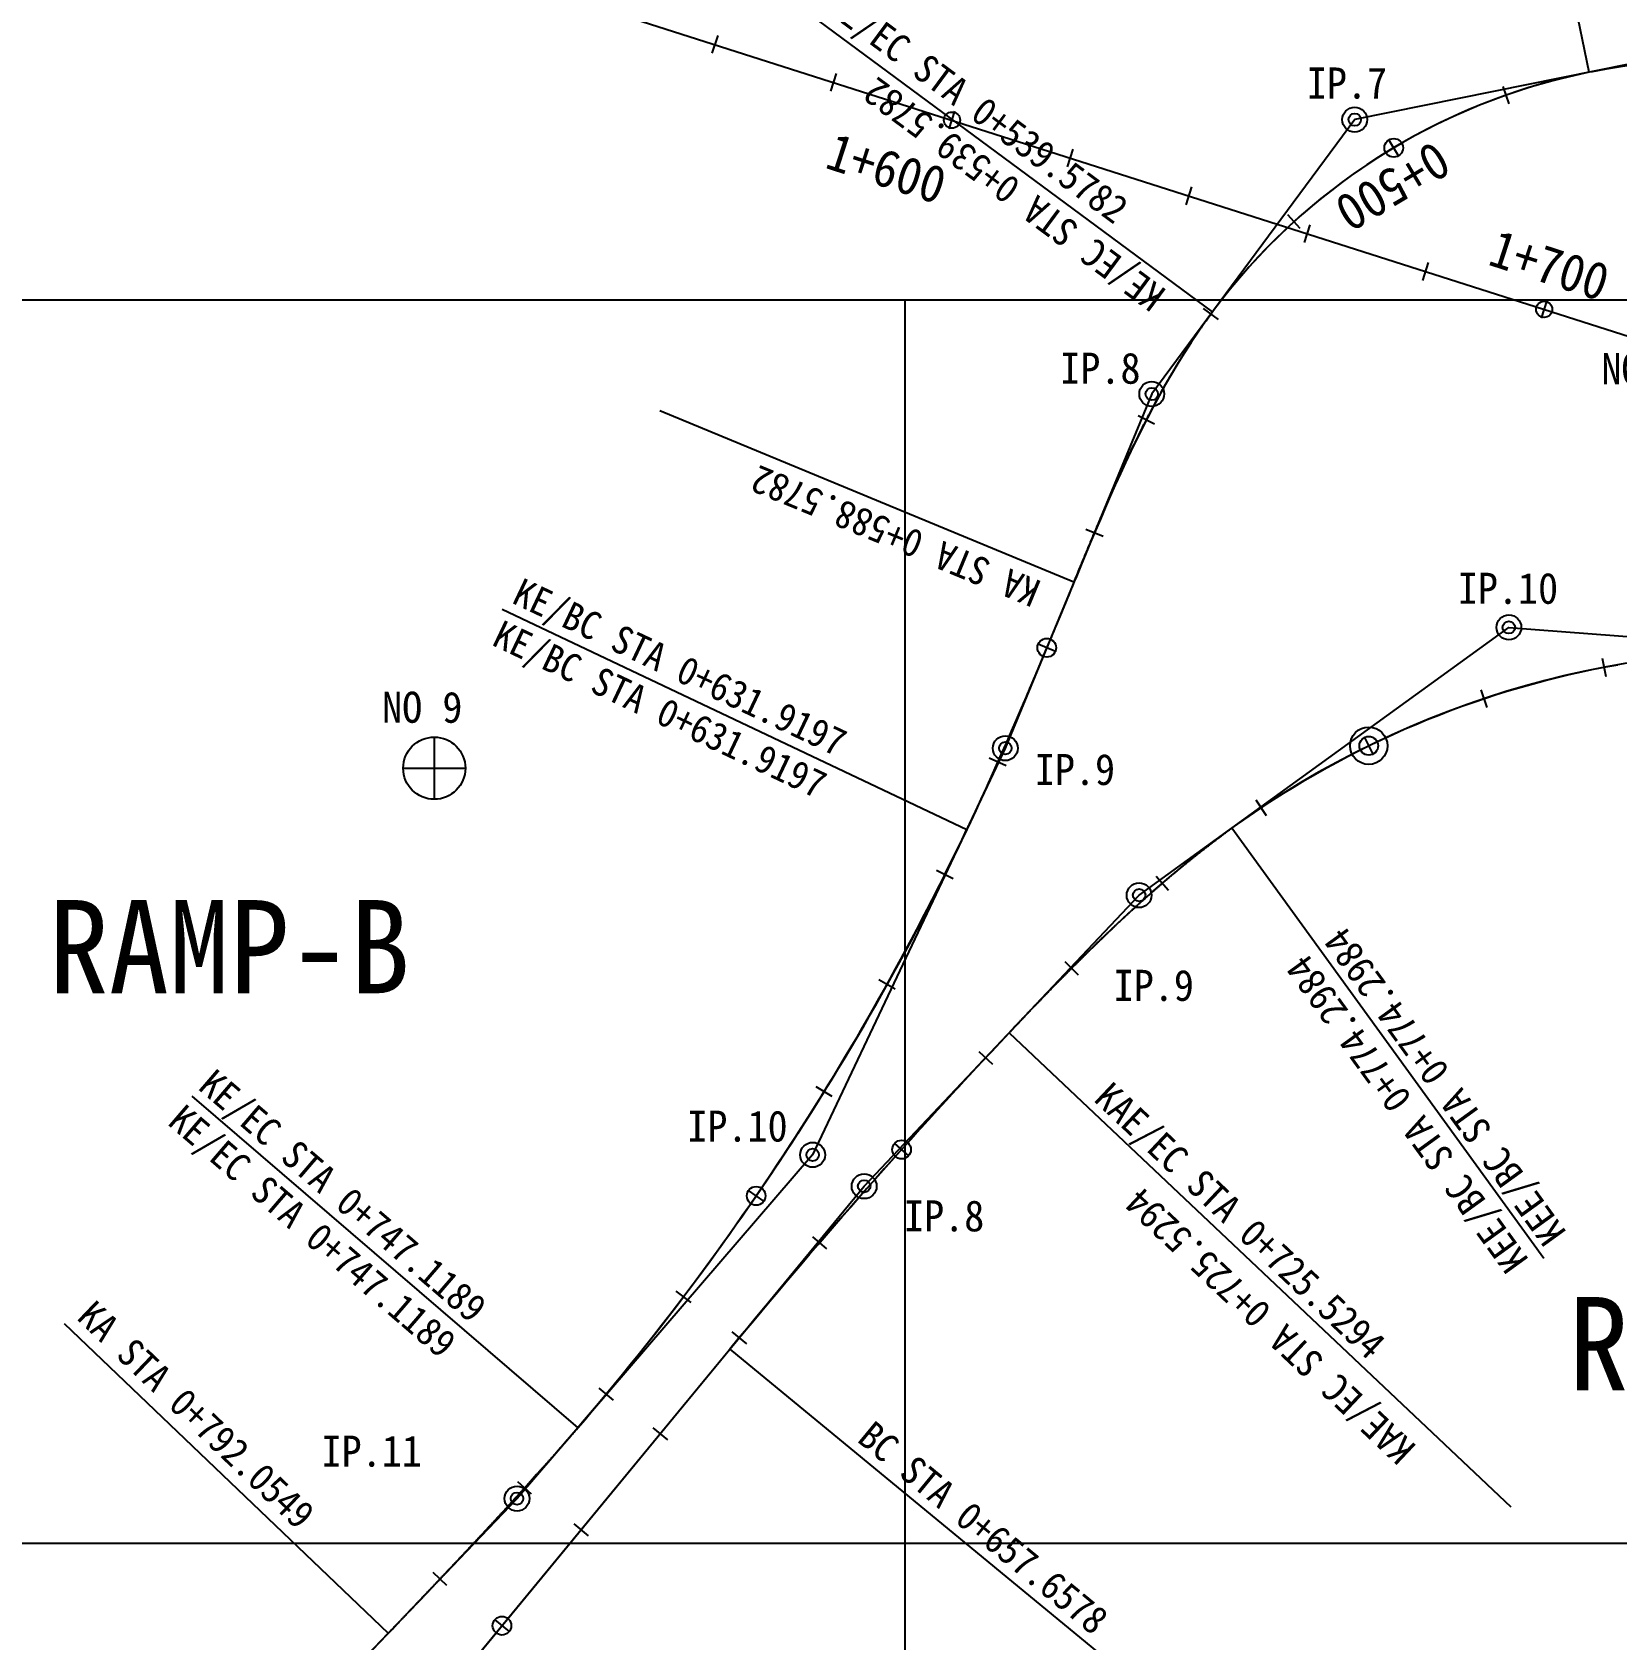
# Model space of a CAD drawing. Header units: millimetres. Extents: x 6226 to 8245, y 797 to 2223.
# Drawn here: x 7154.5 to 7409.4, y 1788.2 to 2046.8 of the extents above; entities that cross this region are included whole.
import ezdxf

# ---------------------------------------------------------------- set-up
doc = ezdxf.new("R2010")
doc.units = ezdxf.units.MM
for name, color, linetype in [('CA-ALGN-CNTL', 2, 'Continuous'), ('CA-ALGN-IPLN', 1, 'Continuous'), ('CA-ALGN-IPSM', 2, 'Continuous'), ('CA-ALGN-STSM', 2, 'Continuous'), ('CA-ALGN-TEXT', 3, 'Continuous'), ('CA-LEAL', 1, 'Continuous'), ('CA-LEAT', 3, 'Continuous'), ('CA-TEXT', 3, 'Continuous'), ('CV-GRID-LINE', 1, 'Continuous'), ('CV-SURV-SYMB', 3, 'Continuous'), ('CV-SURV-TEXT', 3, 'Continuous')]:
    doc.layers.add(name, color=color, linetype=linetype)
doc.styles.add('TAEGP', font='DotumChe.ttf')
doc.styles.add('TAEGULIM', font='DotumChe.ttf')

msp = doc.modelspace()

# ---------------------------------------------------------------- linework, layer by layer
at = {"layer": 'CA-ALGN-CNTL'}
for p, q in [((7016.68, 2123.99), (7898.33, 1842.17)), ((7016.68, 2123.99), (7898.33, 1842.17)), ((7016.68, 2123.99), (7898.33, 1842.17)), ((7016.68, 2123.99), (7898.33, 1842.17)), ((7016.68, 2123.99), (7898.33, 1842.17)), ((7104.79, 1638.41), (7266.71, 1834.93)), ((7211.76, 1789.22), (7162.41, 1737.56))]:
    msp.add_line(p, q, dxfattribs=at)
for points in [[(7411.31, 2041.42), (7409.33, 2041.13), (7407.36, 2040.8), (7405.39, 2040.44), (7404.9, 2040.34), (7402.95, 2039.92), (7401, 2039.47), (7399.06, 2038.97), (7397.13, 2038.44), (7395.22, 2037.87), (7393.31, 2037.26), (7391.42, 2036.61), (7389.54, 2035.93), (7387.68, 2035.21), (7385.83, 2034.45), (7383.99, 2033.65), (7382.17, 2032.82), (7380.37, 2031.95), (7378.59, 2031.04), (7376.82, 2030.1), (7375.08, 2029.13), (7373.35, 2028.12), (7371.64, 2027.07), (7369.96, 2026), (7368.3, 2024.88), (7366.66, 2023.74), (7365.04, 2022.56), (7363.45, 2021.35), (7361.88, 2020.11), (7360.34, 2018.84), (7358.82, 2017.54), (7357.33, 2016.2), (7355.87, 2014.84), (7354.43, 2013.45), (7353.02, 2012.03), (7351.64, 2010.58), (7350.29, 2009.11), (7348.97, 2007.6), (7347.68, 2006.08), (7346.42, 2004.52), (7345.19, 2002.94), (7344.33, 2001.8), (7343.16, 2000.18), (7342.02, 1998.54), (7340.9, 1996.88), (7339.82, 1995.2), (7338.77, 1993.5), (7337.74, 1991.78), (7336.74, 1990.05), (7335.76, 1988.3), (7334.81, 1986.54), (7333.88, 1984.77), (7332.97, 1982.99), (7332.08, 1981.2), (7331.21, 1979.4), (7330.36, 1977.59), (7329.52, 1975.78), (7328.69, 1973.96), (7327.88, 1972.13), (7327.08, 1970.29), (7326.29, 1968.46), (7325.5, 1966.62), (7324.73, 1964.77), (7323.96, 1962.93), (7323.19, 1961.08), (7322.43, 1959.23), (7322.04, 1958.31), (7321.28, 1956.46), (7320.51, 1954.61), (7319.75, 1952.77), (7318.98, 1950.92), (7318.21, 1949.07), (7317.44, 1947.23), (7316.67, 1945.38), (7315.9, 1943.54), (7315.12, 1941.7), (7314.34, 1939.85), (7313.55, 1938.02), (7312.76, 1936.18), (7311.97, 1934.34), (7311.17, 1932.51), (7310.36, 1930.68), (7309.55, 1928.85), (7308.73, 1927.03), (7307.91, 1925.2), (7307.07, 1923.38), (7306.24, 1921.57), (7305.39, 1919.76), (7304.82, 1918.54), (7303.96, 1916.74), (7303.09, 1914.94), (7302.21, 1913.14), (7301.33, 1911.35), (7300.43, 1909.56), (7299.53, 1907.77), (7298.62, 1905.99), (7297.7, 1904.22), (7296.77, 1902.44), (7295.84, 1900.67), (7294.89, 1898.91), (7293.94, 1897.15), (7292.98, 1895.4), (7292.02, 1893.65), (7291.04, 1891.9), (7290.05, 1890.16), (7289.06, 1888.42), (7288.06, 1886.69), (7287.05, 1884.97), (7286.04, 1883.24), (7285.01, 1881.52), (7283.98, 1879.81), (7282.94, 1878.1), (7281.89, 1876.4), (7280.84, 1874.7), (7279.77, 1873.01), (7278.7, 1871.32), (7277.62, 1869.64), (7276.53, 1867.96), (7275.44, 1866.28), (7274.33, 1864.62), (7273.22, 1862.95), (7272.1, 1861.3), (7270.98, 1859.64), (7269.84, 1858), (7268.7, 1856.35), (7267.55, 1854.72), (7266.4, 1853.09), (7265.23, 1851.46), (7264.06, 1849.84), (7262.88, 1848.22), (7261.69, 1846.61), (7260.5, 1845.01), (7259.3, 1843.41), (7258.09, 1841.82), (7256.87, 1840.23), (7255.65, 1838.65), (7254.42, 1837.07), (7253.18, 1835.5), (7251.93, 1833.94), (7250.68, 1832.38), (7249.42, 1830.83), (7248.15, 1829.28), (7246.87, 1827.74), (7245.59, 1826.2), (7244.3, 1824.68), (7243.01, 1823.15), (7242.23, 1822.24), (7240.92, 1820.73), (7239.6, 1819.22), (7238.28, 1817.72), (7236.96, 1816.22), (7235.62, 1814.73), (7234.29, 1813.24), (7232.94, 1811.76), (7231.6, 1810.28), (7230.24, 1808.81), (7228.89, 1807.34), (7227.53, 1805.87), (7226.16, 1804.41), (7224.8, 1802.95), (7223.43, 1801.49), (7222.06, 1800.04), (7220.68, 1798.58), (7219.31, 1797.13), (7217.93, 1795.68), (7216.55, 1794.24), (7215.17, 1792.79), (7213.79, 1791.34), (7212.41, 1789.89), (7211.76, 1789.22), (7162.41, 1737.56)], [(7322.04, 1958.31), (7322.18, 1958.64), (7322.3, 1958.92), (7322.4, 1959.17), (7322.49, 1959.4), (7322.57, 1959.6), (7322.65, 1959.77), (7322.71, 1959.93), (7322.78, 1960.08), (7322.83, 1960.22), (7322.89, 1960.36), (7322.94, 1960.49), (7322.99, 1960.61), (7323.04, 1960.73), (7323.09, 1960.85), (7323.14, 1960.97), (7323.19, 1961.08), (7323.24, 1961.2), (7323.29, 1961.31), (7323.33, 1961.43), (7323.38, 1961.54), (7323.43, 1961.66), (7323.48, 1961.77), (7323.53, 1961.89), (7323.57, 1962.01), (7323.62, 1962.12), (7323.67, 1962.24), (7323.72, 1962.35), (7323.77, 1962.47), (7323.81, 1962.58), (7323.86, 1962.7), (7323.91, 1962.81), (7323.96, 1962.93), (7324.01, 1963.04), (7324.05, 1963.16), (7324.1, 1963.28), (7324.15, 1963.39), (7324.2, 1963.51), (7324.25, 1963.62), (7324.29, 1963.74), (7324.34, 1963.85), (7324.39, 1963.97), (7324.44, 1964.08), (7324.49, 1964.2), (7324.54, 1964.31), (7324.58, 1964.43), (7324.63, 1964.54), (7324.68, 1964.66), (7324.73, 1964.77), (7324.78, 1964.89), (7324.83, 1965), (7324.87, 1965.12), (7324.92, 1965.24), (7324.97, 1965.35), (7325.02, 1965.47), (7325.07, 1965.58), (7325.12, 1965.7), (7325.16, 1965.81), (7325.21, 1965.93), (7325.26, 1966.04), (7325.31, 1966.16), (7325.36, 1966.27), (7325.41, 1966.39), (7325.46, 1966.5), (7325.5, 1966.62), (7325.55, 1966.73), (7325.6, 1966.85), (7325.65, 1966.96), (7325.7, 1967.08), (7325.75, 1967.19), (7325.8, 1967.31), (7325.85, 1967.42), (7325.9, 1967.54), (7325.94, 1967.65), (7325.99, 1967.77), (7326.04, 1967.88), (7326.09, 1968), (7326.14, 1968.11), (7326.19, 1968.23), (7326.24, 1968.34), (7326.29, 1968.46), (7326.34, 1968.57), (7326.39, 1968.69), (7326.44, 1968.8), (7326.48, 1968.92), (7326.53, 1969.03), (7326.58, 1969.15), (7326.63, 1969.26), (7326.68, 1969.38), (7326.73, 1969.49), (7326.78, 1969.61), (7326.83, 1969.72), (7326.88, 1969.84), (7326.93, 1969.95), (7326.98, 1970.07), (7327.03, 1970.18), (7327.08, 1970.29), (7327.13, 1970.41), (7327.18, 1970.52), (7327.23, 1970.64), (7327.28, 1970.75), (7327.33, 1970.87), (7327.38, 1970.98), (7327.43, 1971.1), (7327.48, 1971.21), (7327.53, 1971.33), (7327.58, 1971.44), (7327.63, 1971.56), (7327.68, 1971.67), (7327.73, 1971.78), (7327.78, 1971.9), (7327.83, 1972.01), (7327.88, 1972.13), (7327.93, 1972.24), (7327.98, 1972.36), (7328.03, 1972.47), (7328.08, 1972.58), (7328.13, 1972.7), (7328.18, 1972.81), (7328.23, 1972.93), (7328.28, 1973.04), (7328.34, 1973.16), (7328.39, 1973.27), (7328.44, 1973.38), (7328.49, 1973.5), (7328.54, 1973.61), (7328.59, 1973.73), (7328.64, 1973.84), (7328.69, 1973.96), (7328.74, 1974.07), (7328.79, 1974.18), (7328.85, 1974.3), (7328.9, 1974.41), (7328.95, 1974.53), (7329, 1974.64), (7329.05, 1974.75), (7329.1, 1974.87), (7329.15, 1974.98), (7329.21, 1975.09), (7329.26, 1975.21), (7329.31, 1975.32), (7329.36, 1975.44), (7329.41, 1975.55), (7329.46, 1975.66), (7329.52, 1975.78), (7329.57, 1975.89), (7329.62, 1976), (7329.67, 1976.12), (7329.73, 1976.23), (7329.78, 1976.35), (7329.83, 1976.46), (7329.88, 1976.57), (7329.93, 1976.69), (7329.99, 1976.8), (7330.04, 1976.91), (7330.09, 1977.03), (7330.14, 1977.14), (7330.2, 1977.25), (7330.25, 1977.37), (7330.3, 1977.48), (7330.36, 1977.59), (7330.41, 1977.71), (7330.46, 1977.82), (7330.51, 1977.93), (7330.57, 1978.05), (7330.62, 1978.16), (7330.67, 1978.27), (7330.73, 1978.38), (7330.78, 1978.5), (7330.83, 1978.61), (7330.89, 1978.72), (7330.94, 1978.84), (7331, 1978.95), (7331.05, 1979.06), (7331.1, 1979.18), (7331.16, 1979.29), (7331.21, 1979.4), (7331.26, 1979.51), (7331.32, 1979.63), (7331.37, 1979.74), (7331.43, 1979.85), (7331.48, 1979.96), (7331.53, 1980.08), (7331.59, 1980.19), (7331.64, 1980.3), (7331.7, 1980.41), (7331.75, 1980.53), (7331.81, 1980.64), (7331.86, 1980.75), (7331.92, 1980.86), (7331.97, 1980.98), (7332.03, 1981.09), (7332.08, 1981.2), (7332.14, 1981.31), (7332.19, 1981.43), (7332.25, 1981.54), (7332.3, 1981.65), (7332.36, 1981.76), (7332.41, 1981.87), (7332.47, 1981.99), (7332.52, 1982.1), (7332.58, 1982.21), (7332.64, 1982.32), (7332.69, 1982.43), (7332.75, 1982.55), (7332.8, 1982.66), (7332.86, 1982.77), (7332.92, 1982.88), (7332.97, 1982.99), (7333.03, 1983.1), (7333.08, 1983.22), (7333.14, 1983.33), (7333.2, 1983.44), (7333.25, 1983.55), (7333.31, 1983.66), (7333.37, 1983.77), (7333.42, 1983.88), (7333.48, 1984), (7333.54, 1984.11), (7333.59, 1984.22), (7333.65, 1984.33), (7333.71, 1984.44), (7333.77, 1984.55), (7333.82, 1984.66), (7333.88, 1984.77), (7333.94, 1984.88), (7334, 1985), (7334.05, 1985.11), (7334.11, 1985.22), (7334.17, 1985.33), (7334.23, 1985.44), (7334.29, 1985.55), (7334.34, 1985.66), (7334.4, 1985.77), (7334.46, 1985.88), (7334.52, 1985.99), (7334.58, 1986.1), (7334.64, 1986.21), (7334.69, 1986.32), (7334.75, 1986.43), (7334.81, 1986.54), (7334.87, 1986.65), (7334.93, 1986.76), (7334.99, 1986.87), (7335.05, 1986.98), (7335.11, 1987.09), (7335.17, 1987.2), (7335.23, 1987.31), (7335.28, 1987.42), (7335.34, 1987.53), (7335.4, 1987.64), (7335.46, 1987.75), (7335.52, 1987.86), (7335.58, 1987.97), (7335.64, 1988.08), (7335.7, 1988.19), (7335.76, 1988.3), (7335.82, 1988.41), (7335.88, 1988.52), (7335.95, 1988.63), (7336.01, 1988.74), (7336.07, 1988.85), (7336.13, 1988.96), (7336.19, 1989.07), (7336.25, 1989.18), (7336.31, 1989.29), (7336.37, 1989.39), (7336.43, 1989.5), (7336.49, 1989.61), (7336.56, 1989.72), (7336.62, 1989.83), (7336.68, 1989.94), (7336.74, 1990.05), (7336.8, 1990.16), (7336.86, 1990.26), (7336.93, 1990.37), (7336.99, 1990.48), (7337.05, 1990.59), (7337.11, 1990.7), (7337.18, 1990.81), (7337.24, 1990.92), (7337.3, 1991.02), (7337.36, 1991.13), (7337.43, 1991.24), (7337.49, 1991.35), (7337.55, 1991.46), (7337.62, 1991.56), (7337.68, 1991.67), (7337.74, 1991.78), (7337.81, 1991.89), (7337.87, 1991.99), (7337.93, 1992.1), (7338, 1992.21), (7338.06, 1992.32), (7338.12, 1992.42), (7338.19, 1992.53), (7338.25, 1992.64), (7338.32, 1992.75), (7338.38, 1992.85), (7338.44, 1992.96), (7338.51, 1993.07), (7338.57, 1993.17), (7338.64, 1993.28), (7338.7, 1993.39), (7338.77, 1993.49), (7338.83, 1993.6), (7338.9, 1993.71), (7338.96, 1993.81), (7339.03, 1993.92), (7339.1, 1994.03), (7339.16, 1994.13), (7339.23, 1994.24), (7339.29, 1994.35), (7339.36, 1994.45), (7339.42, 1994.56), (7339.49, 1994.67), (7339.56, 1994.77), (7339.62, 1994.88), (7339.69, 1994.98), (7339.76, 1995.09), (7339.82, 1995.19), (7339.89, 1995.3), (7339.96, 1995.41), (7340.02, 1995.51), (7340.09, 1995.62), (7340.16, 1995.72), (7340.23, 1995.83), (7340.29, 1995.93), (7340.36, 1996.04), (7340.43, 1996.14), (7340.5, 1996.25), (7340.56, 1996.35), (7340.63, 1996.46), (7340.7, 1996.56), (7340.77, 1996.67), (7340.84, 1996.77), (7340.91, 1996.88), (7340.97, 1996.98), (7341.04, 1997.08), (7341.11, 1997.19), (7341.18, 1997.29), (7341.25, 1997.4), (7341.32, 1997.5), (7341.39, 1997.61), (7341.46, 1997.71), (7341.53, 1997.81), (7341.6, 1997.92), (7341.67, 1998.02), (7341.74, 1998.12), (7341.81, 1998.23), (7341.88, 1998.33), (7341.95, 1998.43), (7342.02, 1998.54), (7342.09, 1998.64), (7342.16, 1998.74), (7342.23, 1998.85), (7342.3, 1998.95), (7342.37, 1999.05), (7342.44, 1999.16), (7342.51, 1999.26), (7342.59, 1999.36), (7342.66, 1999.46), (7342.73, 1999.57), (7342.8, 1999.67), (7342.88, 1999.78), (7342.96, 1999.89), (7343.04, 2000), (7343.12, 2000.12), (7343.21, 2000.25), (7343.3, 2000.38), (7343.4, 2000.52), (7343.51, 2000.68), (7343.64, 2000.85), (7343.78, 2001.04), (7343.94, 2001.26), (7344.12, 2001.52), (7344.33, 2001.8)], [(7322.04, 1958.31), (7321.91, 1957.98), (7321.79, 1957.7), (7321.69, 1957.44), (7321.59, 1957.22), (7321.51, 1957.02), (7321.44, 1956.85), (7321.37, 1956.69), (7321.31, 1956.54), (7321.25, 1956.4), (7321.2, 1956.26), (7321.14, 1956.13), (7321.09, 1956.01), (7321.04, 1955.89), (7320.99, 1955.77), (7320.94, 1955.65), (7320.9, 1955.54), (7320.85, 1955.42), (7320.8, 1955.31), (7320.75, 1955.19), (7320.71, 1955.08), (7320.66, 1954.96), (7320.61, 1954.84), (7320.56, 1954.73), (7320.51, 1954.61), (7320.47, 1954.5), (7320.42, 1954.38), (7320.37, 1954.27), (7320.32, 1954.15), (7320.28, 1954.04), (7320.23, 1953.92), (7320.18, 1953.81), (7320.13, 1953.69), (7320.08, 1953.57), (7320.04, 1953.46), (7319.99, 1953.34), (7319.94, 1953.23), (7319.89, 1953.11), (7319.84, 1953), (7319.8, 1952.88), (7319.75, 1952.77), (7319.7, 1952.65), (7319.65, 1952.53), (7319.61, 1952.42), (7319.56, 1952.3), (7319.51, 1952.19), (7319.46, 1952.07), (7319.41, 1951.96), (7319.37, 1951.84), (7319.32, 1951.73), (7319.27, 1951.61), (7319.22, 1951.5), (7319.17, 1951.38), (7319.13, 1951.26), (7319.08, 1951.15), (7319.03, 1951.03), (7318.98, 1950.92), (7318.93, 1950.8), (7318.89, 1950.69), (7318.84, 1950.57), (7318.79, 1950.46), (7318.74, 1950.34), (7318.69, 1950.23), (7318.65, 1950.11), (7318.6, 1950), (7318.55, 1949.88), (7318.5, 1949.76), (7318.45, 1949.65), (7318.41, 1949.53), (7318.36, 1949.42), (7318.31, 1949.3), (7318.26, 1949.19), (7318.21, 1949.07), (7318.17, 1948.96), (7318.12, 1948.84), (7318.07, 1948.73), (7318.02, 1948.61), (7317.97, 1948.49), (7317.93, 1948.38), (7317.88, 1948.26), (7317.83, 1948.15), (7317.78, 1948.03), (7317.73, 1947.92), (7317.69, 1947.8), (7317.64, 1947.69), (7317.59, 1947.57), (7317.54, 1947.46), (7317.49, 1947.34), (7317.44, 1947.23), (7317.4, 1947.11), (7317.35, 1947), (7317.3, 1946.88), (7317.25, 1946.76), (7317.2, 1946.65), (7317.16, 1946.53), (7317.11, 1946.42), (7317.06, 1946.3), (7317.01, 1946.19), (7316.96, 1946.07), (7316.91, 1945.96), (7316.87, 1945.84), (7316.82, 1945.73), (7316.77, 1945.61), (7316.72, 1945.5), (7316.67, 1945.38), (7316.62, 1945.27), (7316.58, 1945.15), (7316.53, 1945.04), (7316.48, 1944.92), (7316.43, 1944.8), (7316.38, 1944.69), (7316.33, 1944.57), (7316.28, 1944.46), (7316.24, 1944.34), (7316.19, 1944.23), (7316.14, 1944.11), (7316.09, 1944), (7316.04, 1943.88), (7315.99, 1943.77), (7315.95, 1943.65), (7315.9, 1943.54), (7315.85, 1943.42), (7315.8, 1943.31), (7315.75, 1943.19), (7315.7, 1943.08), (7315.65, 1942.96), (7315.61, 1942.85), (7315.56, 1942.73), (7315.51, 1942.62), (7315.46, 1942.5), (7315.41, 1942.39), (7315.36, 1942.27), (7315.31, 1942.16), (7315.26, 1942.04), (7315.22, 1941.93), (7315.17, 1941.81), (7315.12, 1941.7), (7315.07, 1941.58), (7315.02, 1941.47), (7314.97, 1941.35), (7314.92, 1941.23), (7314.87, 1941.12), (7314.83, 1941), (7314.78, 1940.89), (7314.73, 1940.77), (7314.68, 1940.66), (7314.63, 1940.54), (7314.58, 1940.43), (7314.53, 1940.31), (7314.48, 1940.2), (7314.43, 1940.08), (7314.39, 1939.97), (7314.34, 1939.85), (7314.29, 1939.74), (7314.24, 1939.62), (7314.19, 1939.51), (7314.14, 1939.39), (7314.09, 1939.28), (7314.04, 1939.16), (7313.99, 1939.05), (7313.94, 1938.93), (7313.89, 1938.82), (7313.85, 1938.7), (7313.8, 1938.59), (7313.75, 1938.47), (7313.7, 1938.36), (7313.65, 1938.25), (7313.6, 1938.13), (7313.55, 1938.02), (7313.5, 1937.9), (7313.45, 1937.79), (7313.4, 1937.67), (7313.35, 1937.56), (7313.3, 1937.44), (7313.25, 1937.33), (7313.21, 1937.21), (7313.16, 1937.1), (7313.11, 1936.98), (7313.06, 1936.87), (7313.01, 1936.75), (7312.96, 1936.64), (7312.91, 1936.52), (7312.86, 1936.41), (7312.81, 1936.29), (7312.76, 1936.18), (7312.71, 1936.06), (7312.66, 1935.95), (7312.61, 1935.83), (7312.56, 1935.72), (7312.51, 1935.6), (7312.46, 1935.49), (7312.41, 1935.37), (7312.36, 1935.26), (7312.31, 1935.15), (7312.26, 1935.03), (7312.21, 1934.92), (7312.16, 1934.8), (7312.11, 1934.69), (7312.06, 1934.57), (7312.02, 1934.46), (7311.97, 1934.34), (7311.92, 1934.23), (7311.87, 1934.11), (7311.82, 1934), (7311.77, 1933.88), (7311.72, 1933.77), (7311.67, 1933.66), (7311.62, 1933.54), (7311.57, 1933.43), (7311.52, 1933.31), (7311.47, 1933.2), (7311.42, 1933.08), (7311.37, 1932.97), (7311.32, 1932.85), (7311.27, 1932.74), (7311.22, 1932.62), (7311.17, 1932.51), (7311.12, 1932.4), (7311.06, 1932.28), (7311.01, 1932.17), (7310.96, 1932.05), (7310.91, 1931.94), (7310.86, 1931.82), (7310.81, 1931.71), (7310.76, 1931.59), (7310.71, 1931.48), (7310.66, 1931.37), (7310.61, 1931.25), (7310.56, 1931.14), (7310.51, 1931.02), (7310.46, 1930.91), (7310.41, 1930.79), (7310.36, 1930.68), (7310.31, 1930.56), (7310.26, 1930.45), (7310.21, 1930.34), (7310.16, 1930.22), (7310.11, 1930.11), (7310.06, 1929.99), (7310.01, 1929.88), (7309.95, 1929.76), (7309.9, 1929.65), (7309.85, 1929.54), (7309.8, 1929.42), (7309.75, 1929.31), (7309.7, 1929.19), (7309.65, 1929.08), (7309.6, 1928.97), (7309.55, 1928.85), (7309.5, 1928.74), (7309.45, 1928.62), (7309.4, 1928.51), (7309.34, 1928.39), (7309.29, 1928.28), (7309.24, 1928.17), (7309.19, 1928.05), (7309.14, 1927.94), (7309.09, 1927.82), (7309.04, 1927.71), (7308.99, 1927.6), (7308.94, 1927.48), (7308.88, 1927.37), (7308.83, 1927.25), (7308.78, 1927.14), (7308.73, 1927.03), (7308.68, 1926.91), (7308.63, 1926.8), (7308.58, 1926.68), (7308.52, 1926.57), (7308.47, 1926.46), (7308.42, 1926.34), (7308.37, 1926.23), (7308.32, 1926.11), (7308.27, 1926), (7308.22, 1925.89), (7308.16, 1925.77), (7308.11, 1925.66), (7308.06, 1925.55), (7308.01, 1925.43), (7307.96, 1925.32), (7307.91, 1925.2), (7307.85, 1925.09), (7307.8, 1924.98), (7307.75, 1924.86), (7307.7, 1924.75), (7307.65, 1924.64), (7307.6, 1924.52), (7307.54, 1924.41), (7307.49, 1924.29), (7307.44, 1924.18), (7307.39, 1924.07), (7307.34, 1923.95), (7307.28, 1923.84), (7307.23, 1923.73), (7307.18, 1923.61), (7307.13, 1923.5), (7307.07, 1923.38), (7307.02, 1923.27), (7306.97, 1923.16), (7306.92, 1923.04), (7306.87, 1922.93), (7306.81, 1922.82), (7306.76, 1922.7), (7306.71, 1922.59), (7306.66, 1922.48), (7306.6, 1922.36), (7306.55, 1922.25), (7306.5, 1922.14), (7306.45, 1922.02), (7306.39, 1921.91), (7306.34, 1921.8), (7306.29, 1921.68), (7306.24, 1921.57), (7306.18, 1921.46), (7306.13, 1921.34), (7306.08, 1921.23), (7306.02, 1921.12), (7305.97, 1921), (7305.92, 1920.89), (7305.87, 1920.78), (7305.81, 1920.66), (7305.76, 1920.55), (7305.71, 1920.44), (7305.65, 1920.32), (7305.6, 1920.2), (7305.54, 1920.08), (7305.48, 1919.95), (7305.42, 1919.82), (7305.35, 1919.68), (7305.29, 1919.54), (7305.22, 1919.39), (7305.14, 1919.24), (7305.07, 1919.09), (7305, 1918.94), (7304.94, 1918.8), (7304.87, 1918.67), (7304.82, 1918.54)], [(7104.79, 1638.41), (7266.71, 1834.93), (7267.98, 1836.47), (7269.26, 1838.01), (7270.54, 1839.55), (7271.82, 1841.09), (7273.11, 1842.62), (7274.39, 1844.15), (7275.69, 1845.67), (7276.98, 1847.2), (7278.28, 1848.72), (7279.58, 1850.24), (7280.88, 1851.76), (7282.19, 1853.27), (7283.5, 1854.78), (7284.81, 1856.29), (7286.13, 1857.8), (7287.45, 1859.3), (7288.77, 1860.8), (7290.1, 1862.3), (7291.42, 1863.79), (7292.75, 1865.29), (7294.09, 1866.78), (7295.43, 1868.26), (7296.77, 1869.75), (7298.11, 1871.23), (7299.45, 1872.71), (7300.8, 1874.19), (7302.15, 1875.66), (7303.51, 1877.13), (7304.87, 1878.6), (7306.23, 1880.07), (7307.59, 1881.53), (7308.96, 1882.99), (7310.33, 1884.45), (7311.61, 1885.81), (7312.99, 1887.26), (7314.36, 1888.71), (7315.75, 1890.16), (7317.14, 1891.6), (7318.53, 1893.03), (7319.93, 1894.46), (7321.33, 1895.88), (7322.75, 1897.3), (7324.17, 1898.7), (7325.6, 1900.1), (7327.04, 1901.49), (7328.49, 1902.87), (7329.95, 1904.23), (7331.42, 1905.59), (7332.9, 1906.93), (7334.4, 1908.26), (7335.91, 1909.57), (7337.43, 1910.87), (7338.96, 1912.16), (7340.51, 1913.43), (7342.07, 1914.68), (7343.64, 1915.91), (7345.23, 1917.12), (7346.84, 1918.31), (7347.46, 1918.76), (7349.09, 1919.93), (7350.73, 1921.07), (7352.39, 1922.19), (7354.06, 1923.28), (7355.75, 1924.36), (7357.45, 1925.41), (7359.17, 1926.44), (7360.89, 1927.44), (7362.64, 1928.42), (7364.39, 1929.38), (7366.16, 1930.32), (7367.94, 1931.23), (7369.73, 1932.12), (7371.54, 1932.98), (7373.35, 1933.82), (7375.18, 1934.64), (7377.01, 1935.43), (7378.86, 1936.2), (7380.72, 1936.94), (7382.58, 1937.66), (7384.46, 1938.35), (7386.35, 1939.02), (7388.24, 1939.66), (7390.14, 1940.27), (7392.05, 1940.87), (7393.97, 1941.43), (7395.9, 1941.97), (7397.83, 1942.49), (7399.77, 1942.97), (7401.71, 1943.44), (7403.67, 1943.87), (7405.62, 1944.29), (7407.59, 1944.67), (7409.55, 1945.03)], [(7311.61, 1885.81), (7311.72, 1885.92), (7311.83, 1886.04), (7311.94, 1886.16), (7312.06, 1886.28), (7312.17, 1886.4), (7312.29, 1886.52), (7312.4, 1886.65), (7312.51, 1886.76), (7312.62, 1886.87), (7312.72, 1886.98), (7312.81, 1887.08), (7312.91, 1887.18), (7313, 1887.27), (7313.08, 1887.36), (7313.17, 1887.46), (7313.26, 1887.55), (7313.34, 1887.64), (7313.43, 1887.73), (7313.52, 1887.82), (7313.6, 1887.91), (7313.69, 1888), (7313.77, 1888.09), (7313.86, 1888.18), (7313.95, 1888.27), (7314.03, 1888.36), (7314.12, 1888.45), (7314.21, 1888.54), (7314.29, 1888.63), (7314.38, 1888.72), (7314.46, 1888.81), (7314.55, 1888.9), (7314.64, 1889), (7314.72, 1889.09), (7314.81, 1889.18), (7314.9, 1889.27), (7314.98, 1889.36), (7315.07, 1889.45), (7315.16, 1889.54), (7315.24, 1889.63), (7315.33, 1889.72), (7315.41, 1889.81), (7315.5, 1889.9), (7315.59, 1889.99), (7315.67, 1890.08), (7315.76, 1890.17), (7315.85, 1890.26), (7315.93, 1890.35), (7316.02, 1890.44), (7316.11, 1890.53), (7316.19, 1890.62), (7316.28, 1890.71), (7316.37, 1890.8), (7316.45, 1890.89), (7316.54, 1890.98), (7316.63, 1891.07), (7316.71, 1891.16), (7316.8, 1891.25), (7316.89, 1891.34), (7316.97, 1891.43), (7317.06, 1891.52), (7317.15, 1891.61), (7317.24, 1891.7), (7317.32, 1891.79), (7317.41, 1891.88), (7317.5, 1891.97), (7317.58, 1892.06), (7317.67, 1892.15), (7317.76, 1892.24), (7317.84, 1892.33), (7317.93, 1892.42), (7318.02, 1892.51), (7318.11, 1892.6), (7318.19, 1892.69), (7318.28, 1892.77), (7318.37, 1892.86), (7318.45, 1892.95), (7318.54, 1893.04), (7318.63, 1893.13), (7318.72, 1893.22), (7318.8, 1893.31), (7318.89, 1893.4), (7318.98, 1893.49), (7319.07, 1893.58), (7319.15, 1893.67), (7319.24, 1893.76), (7319.33, 1893.85), (7319.42, 1893.94), (7319.5, 1894.03), (7319.59, 1894.12), (7319.68, 1894.2), (7319.77, 1894.29), (7319.85, 1894.38), (7319.94, 1894.47), (7320.03, 1894.56), (7320.12, 1894.65), (7320.2, 1894.74), (7320.29, 1894.83), (7320.38, 1894.92), (7320.47, 1895.01), (7320.56, 1895.1), (7320.64, 1895.18), (7320.73, 1895.27), (7320.82, 1895.36), (7320.91, 1895.45), (7321, 1895.54), (7321.08, 1895.63), (7321.17, 1895.72), (7321.26, 1895.81), (7321.35, 1895.89), (7321.44, 1895.98), (7321.52, 1896.07), (7321.61, 1896.16), (7321.7, 1896.25), (7321.79, 1896.34), (7321.88, 1896.43), (7321.97, 1896.51), (7322.05, 1896.6), (7322.14, 1896.69), (7322.23, 1896.78), (7322.32, 1896.87), (7322.41, 1896.96), (7322.5, 1897.04), (7322.58, 1897.13), (7322.67, 1897.22), (7322.76, 1897.31), (7322.85, 1897.4), (7322.94, 1897.48), (7323.03, 1897.57), (7323.12, 1897.66), (7323.21, 1897.75), (7323.29, 1897.84), (7323.38, 1897.92), (7323.47, 1898.01), (7323.56, 1898.1), (7323.65, 1898.19), (7323.74, 1898.28), (7323.83, 1898.36), (7323.92, 1898.45), (7324.01, 1898.54), (7324.09, 1898.63), (7324.18, 1898.71), (7324.27, 1898.8), (7324.36, 1898.89), (7324.45, 1898.98), (7324.54, 1899.07), (7324.63, 1899.15), (7324.72, 1899.24), (7324.81, 1899.33), (7324.9, 1899.41), (7324.99, 1899.5), (7325.08, 1899.59), (7325.17, 1899.68), (7325.26, 1899.76), (7325.35, 1899.85), (7325.44, 1899.94), (7325.53, 1900.03), (7325.61, 1900.11), (7325.7, 1900.2), (7325.79, 1900.29), (7325.88, 1900.37), (7325.97, 1900.46), (7326.06, 1900.55), (7326.15, 1900.63), (7326.24, 1900.72), (7326.33, 1900.81), (7326.42, 1900.89), (7326.51, 1900.98), (7326.6, 1901.07), (7326.69, 1901.15), (7326.78, 1901.24), (7326.87, 1901.33), (7326.96, 1901.41), (7327.05, 1901.5), (7327.14, 1901.59), (7327.24, 1901.67), (7327.33, 1901.76), (7327.42, 1901.85), (7327.51, 1901.93), (7327.6, 1902.02), (7327.69, 1902.1), (7327.78, 1902.19), (7327.87, 1902.28), (7327.96, 1902.36), (7328.05, 1902.45), (7328.14, 1902.53), (7328.23, 1902.62), (7328.32, 1902.71), (7328.41, 1902.79), (7328.5, 1902.88), (7328.6, 1902.96), (7328.69, 1903.05), (7328.78, 1903.14), (7328.87, 1903.22), (7328.96, 1903.31), (7329.05, 1903.39), (7329.14, 1903.48), (7329.23, 1903.56), (7329.32, 1903.65), (7329.42, 1903.73), (7329.51, 1903.82), (7329.6, 1903.9), (7329.69, 1903.99), (7329.78, 1904.07), (7329.87, 1904.16), (7329.96, 1904.24), (7330.06, 1904.33), (7330.15, 1904.41), (7330.24, 1904.5), (7330.33, 1904.58), (7330.42, 1904.67), (7330.51, 1904.75), (7330.61, 1904.84), (7330.7, 1904.92), (7330.79, 1905.01), (7330.88, 1905.09), (7330.97, 1905.18), (7331.07, 1905.26), (7331.16, 1905.35), (7331.25, 1905.43), (7331.34, 1905.52), (7331.44, 1905.6), (7331.53, 1905.68), (7331.62, 1905.77), (7331.71, 1905.85), (7331.81, 1905.94), (7331.9, 1906.02), (7331.99, 1906.1), (7332.08, 1906.19), (7332.18, 1906.27), (7332.27, 1906.36), (7332.36, 1906.44), (7332.45, 1906.52), (7332.55, 1906.61), (7332.64, 1906.69), (7332.73, 1906.78), (7332.83, 1906.86), (7332.92, 1906.94), (7333.01, 1907.03), (7333.1, 1907.11), (7333.2, 1907.19), (7333.29, 1907.28), (7333.38, 1907.36), (7333.48, 1907.44), (7333.57, 1907.53), (7333.66, 1907.61), (7333.76, 1907.69), (7333.85, 1907.77), (7333.94, 1907.86), (7334.04, 1907.94), (7334.13, 1908.02), (7334.23, 1908.11), (7334.32, 1908.19), (7334.41, 1908.27), (7334.51, 1908.35), (7334.6, 1908.44), (7334.69, 1908.52), (7334.79, 1908.6), (7334.88, 1908.68), (7334.98, 1908.77), (7335.07, 1908.85), (7335.16, 1908.93), (7335.26, 1909.01), (7335.35, 1909.09), (7335.45, 1909.18), (7335.54, 1909.26), (7335.64, 1909.34), (7335.73, 1909.42), (7335.83, 1909.5), (7335.92, 1909.59), (7336.01, 1909.67), (7336.11, 1909.75), (7336.2, 1909.83), (7336.3, 1909.91), (7336.39, 1909.99), (7336.49, 1910.08), (7336.58, 1910.16), (7336.68, 1910.24), (7336.77, 1910.32), (7336.87, 1910.4), (7336.96, 1910.48), (7337.06, 1910.56), (7337.15, 1910.64), (7337.25, 1910.72), (7337.34, 1910.8), (7337.44, 1910.89), (7337.54, 1910.97), (7337.63, 1911.05), (7337.73, 1911.13), (7337.82, 1911.21), (7337.92, 1911.29), (7338.01, 1911.37), (7338.11, 1911.45), (7338.2, 1911.53), (7338.3, 1911.61), (7338.4, 1911.69), (7338.49, 1911.77), (7338.59, 1911.85), (7338.68, 1911.93), (7338.78, 1912.01), (7338.88, 1912.09), (7338.97, 1912.17), (7339.07, 1912.25), (7339.17, 1912.33), (7339.26, 1912.41), (7339.36, 1912.49), (7339.46, 1912.57), (7339.55, 1912.65), (7339.65, 1912.73), (7339.75, 1912.81), (7339.84, 1912.88), (7339.94, 1912.96), (7340.04, 1913.04), (7340.13, 1913.12), (7340.23, 1913.2), (7340.33, 1913.28), (7340.42, 1913.36), (7340.52, 1913.44), (7340.62, 1913.52), (7340.71, 1913.59), (7340.81, 1913.67), (7340.91, 1913.75), (7341.01, 1913.83), (7341.1, 1913.91), (7341.2, 1913.99), (7341.3, 1914.06), (7341.4, 1914.14), (7341.49, 1914.22), (7341.59, 1914.3), (7341.69, 1914.38), (7341.79, 1914.45), (7341.89, 1914.53), (7341.98, 1914.61), (7342.08, 1914.69), (7342.18, 1914.76), (7342.28, 1914.84), (7342.38, 1914.92), (7342.47, 1915), (7342.57, 1915.07), (7342.67, 1915.15), (7342.77, 1915.23), (7342.87, 1915.3), (7342.97, 1915.38), (7343.07, 1915.46), (7343.16, 1915.54), (7343.26, 1915.61), (7343.36, 1915.69), (7343.46, 1915.77), (7343.56, 1915.84), (7343.66, 1915.92), (7343.76, 1915.99), (7343.86, 1916.07), (7343.96, 1916.15), (7344.05, 1916.22), (7344.15, 1916.3), (7344.25, 1916.37), (7344.35, 1916.45), (7344.45, 1916.53), (7344.55, 1916.6), (7344.65, 1916.68), (7344.75, 1916.75), (7344.85, 1916.83), (7344.95, 1916.9), (7345.05, 1916.98), (7345.15, 1917.05), (7345.25, 1917.13), (7345.35, 1917.2), (7345.45, 1917.28), (7345.55, 1917.35), (7345.65, 1917.43), (7345.75, 1917.51), (7345.85, 1917.58), (7345.96, 1917.66), (7346.07, 1917.74), (7346.18, 1917.82), (7346.3, 1917.91), (7346.42, 1918), (7346.55, 1918.1), (7346.68, 1918.19), (7346.82, 1918.29), (7346.95, 1918.39), (7347.09, 1918.49), (7347.22, 1918.59), (7347.34, 1918.68), (7347.46, 1918.76)], [(7211.76, 1789.22), (7212, 1789.47), (7212.22, 1789.7), (7212.41, 1789.89), (7212.57, 1790.07), (7212.72, 1790.22), (7212.85, 1790.36), (7212.97, 1790.49), (7213.08, 1790.6), (7213.19, 1790.71), (7213.29, 1790.82), (7213.39, 1790.92), (7213.48, 1791.02), (7213.57, 1791.11), (7213.66, 1791.21), (7213.75, 1791.3), (7213.83, 1791.39), (7213.92, 1791.48), (7214, 1791.57), (7214.09, 1791.66), (7214.18, 1791.75), (7214.26, 1791.84), (7214.35, 1791.93), (7214.44, 1792.02), (7214.52, 1792.11), (7214.61, 1792.2), (7214.7, 1792.29), (7214.78, 1792.38), (7214.87, 1792.47), (7214.95, 1792.56), (7215.04, 1792.65), (7215.13, 1792.74), (7215.21, 1792.83), (7215.3, 1792.92), (7215.39, 1793.02), (7215.47, 1793.11), (7215.56, 1793.2), (7215.64, 1793.29), (7215.73, 1793.38), (7215.82, 1793.47), (7215.9, 1793.56), (7215.99, 1793.65), (7216.08, 1793.74), (7216.16, 1793.83), (7216.25, 1793.92), (7216.33, 1794.01), (7216.42, 1794.1), (7216.51, 1794.19), (7216.59, 1794.28), (7216.68, 1794.37), (7216.77, 1794.46), (7216.85, 1794.55), (7216.94, 1794.64), (7217.02, 1794.73), (7217.11, 1794.82), (7217.2, 1794.92), (7217.28, 1795.01), (7217.37, 1795.1), (7217.46, 1795.19), (7217.54, 1795.28), (7217.63, 1795.37), (7217.71, 1795.46), (7217.8, 1795.55), (7217.89, 1795.64), (7217.97, 1795.73), (7218.06, 1795.82), (7218.14, 1795.91), (7218.23, 1796), (7218.32, 1796.09), (7218.4, 1796.18), (7218.49, 1796.27), (7218.58, 1796.36), (7218.66, 1796.46), (7218.75, 1796.55), (7218.83, 1796.64), (7218.92, 1796.73), (7219.01, 1796.82), (7219.09, 1796.91), (7219.18, 1797), (7219.26, 1797.09), (7219.35, 1797.18), (7219.44, 1797.27), (7219.52, 1797.36), (7219.61, 1797.45), (7219.69, 1797.54), (7219.78, 1797.63), (7219.87, 1797.72), (7219.95, 1797.81), (7220.04, 1797.91), (7220.12, 1798), (7220.21, 1798.09), (7220.3, 1798.18), (7220.38, 1798.27), (7220.47, 1798.36), (7220.55, 1798.45), (7220.64, 1798.54), (7220.73, 1798.63), (7220.81, 1798.72), (7220.9, 1798.81), (7220.98, 1798.9), (7221.07, 1798.99), (7221.16, 1799.09), (7221.24, 1799.18), (7221.33, 1799.27), (7221.41, 1799.36), (7221.5, 1799.45), (7221.59, 1799.54), (7221.67, 1799.63), (7221.76, 1799.72), (7221.84, 1799.81), (7221.93, 1799.9), (7222.01, 1799.99), (7222.1, 1800.08), (7222.19, 1800.18), (7222.27, 1800.27), (7222.36, 1800.36), (7222.44, 1800.45), (7222.53, 1800.54), (7222.62, 1800.63), (7222.7, 1800.72), (7222.79, 1800.81), (7222.87, 1800.9), (7222.96, 1800.99), (7223.04, 1801.08), (7223.13, 1801.18), (7223.22, 1801.27), (7223.3, 1801.36), (7223.39, 1801.45), (7223.47, 1801.54), (7223.56, 1801.63), (7223.64, 1801.72), (7223.73, 1801.81), (7223.81, 1801.9), (7223.9, 1802), (7223.99, 1802.09), (7224.07, 1802.18), (7224.16, 1802.27), (7224.24, 1802.36), (7224.33, 1802.45), (7224.41, 1802.54), (7224.5, 1802.63), (7224.59, 1802.72), (7224.67, 1802.82), (7224.76, 1802.91), (7224.84, 1803), (7224.93, 1803.09), (7225.01, 1803.18), (7225.1, 1803.27), (7225.18, 1803.36), (7225.27, 1803.45), (7225.35, 1803.54), (7225.44, 1803.64), (7225.53, 1803.73), (7225.61, 1803.82), (7225.7, 1803.91), (7225.78, 1804), (7225.87, 1804.09), (7225.95, 1804.18), (7226.04, 1804.28), (7226.12, 1804.37), (7226.21, 1804.46), (7226.29, 1804.55), (7226.38, 1804.64), (7226.46, 1804.73), (7226.55, 1804.82), (7226.63, 1804.92), (7226.72, 1805.01), (7226.8, 1805.1), (7226.89, 1805.19), (7226.98, 1805.28), (7227.06, 1805.37), (7227.15, 1805.46), (7227.23, 1805.56), (7227.32, 1805.65), (7227.4, 1805.74), (7227.49, 1805.83), (7227.57, 1805.92), (7227.66, 1806.01), (7227.74, 1806.1), (7227.83, 1806.2), (7227.91, 1806.29), (7228, 1806.38), (7228.08, 1806.47), (7228.17, 1806.56), (7228.25, 1806.65), (7228.34, 1806.75), (7228.42, 1806.84), (7228.51, 1806.93), (7228.59, 1807.02), (7228.68, 1807.11), (7228.76, 1807.2), (7228.85, 1807.3), (7228.93, 1807.39), (7229.02, 1807.48), (7229.1, 1807.57), (7229.19, 1807.66), (7229.27, 1807.76), (7229.36, 1807.85), (7229.44, 1807.94), (7229.52, 1808.03), (7229.61, 1808.12), (7229.69, 1808.21), (7229.78, 1808.31), (7229.86, 1808.4), (7229.95, 1808.49), (7230.03, 1808.58), (7230.12, 1808.67), (7230.2, 1808.77), (7230.29, 1808.86), (7230.37, 1808.95), (7230.46, 1809.04), (7230.54, 1809.13), (7230.63, 1809.23), (7230.71, 1809.32), (7230.79, 1809.41), (7230.88, 1809.5), (7230.96, 1809.59), (7231.05, 1809.69), (7231.13, 1809.78), (7231.22, 1809.87), (7231.3, 1809.96), (7231.39, 1810.06), (7231.47, 1810.15), (7231.55, 1810.24), (7231.64, 1810.33), (7231.72, 1810.42), (7231.81, 1810.52), (7231.89, 1810.61), (7231.98, 1810.7), (7232.06, 1810.79), (7232.14, 1810.89), (7232.23, 1810.98), (7232.31, 1811.07), (7232.4, 1811.16), (7232.48, 1811.26), (7232.57, 1811.35), (7232.65, 1811.44), (7232.73, 1811.53), (7232.82, 1811.63), (7232.9, 1811.72), (7232.99, 1811.81), (7233.07, 1811.9), (7233.15, 1812), (7233.24, 1812.09), (7233.32, 1812.18), (7233.41, 1812.27), (7233.49, 1812.37), (7233.57, 1812.46), (7233.66, 1812.55), (7233.74, 1812.64), (7233.83, 1812.74), (7233.91, 1812.83), (7233.99, 1812.92), (7234.08, 1813.01), (7234.16, 1813.11), (7234.25, 1813.2), (7234.33, 1813.29), (7234.41, 1813.39), (7234.5, 1813.48), (7234.58, 1813.57), (7234.66, 1813.66), (7234.75, 1813.76), (7234.83, 1813.85), (7234.92, 1813.94), (7235, 1814.04), (7235.08, 1814.13), (7235.17, 1814.22), (7235.25, 1814.31), (7235.33, 1814.41), (7235.42, 1814.5), (7235.5, 1814.59), (7235.58, 1814.69), (7235.67, 1814.78), (7235.75, 1814.87), (7235.83, 1814.97), (7235.92, 1815.06), (7236, 1815.15), (7236.08, 1815.24), (7236.17, 1815.34), (7236.25, 1815.43), (7236.33, 1815.52), (7236.42, 1815.62), (7236.5, 1815.71), (7236.58, 1815.8), (7236.67, 1815.9), (7236.75, 1815.99), (7236.83, 1816.08), (7236.92, 1816.18), (7237, 1816.27), (7237.08, 1816.36), (7237.17, 1816.46), (7237.25, 1816.55), (7237.33, 1816.64), (7237.41, 1816.74), (7237.5, 1816.83), (7237.58, 1816.93), (7237.66, 1817.02), (7237.75, 1817.11), (7237.83, 1817.21), (7237.91, 1817.3), (7237.99, 1817.39), (7238.08, 1817.49), (7238.16, 1817.58), (7238.24, 1817.67), (7238.33, 1817.77), (7238.41, 1817.86), (7238.49, 1817.96), (7238.57, 1818.05), (7238.66, 1818.14), (7238.74, 1818.24), (7238.82, 1818.33), (7238.9, 1818.42), (7238.99, 1818.52), (7239.07, 1818.61), (7239.15, 1818.71), (7239.23, 1818.8), (7239.32, 1818.89), (7239.4, 1818.99), (7239.48, 1819.08), (7239.56, 1819.18), (7239.65, 1819.27), (7239.73, 1819.36), (7239.81, 1819.46), (7239.89, 1819.55), (7239.98, 1819.65), (7240.06, 1819.74), (7240.14, 1819.83), (7240.22, 1819.93), (7240.3, 1820.02), (7240.39, 1820.12), (7240.47, 1820.21), (7240.55, 1820.31), (7240.64, 1820.41), (7240.73, 1820.51), (7240.82, 1820.62), (7240.91, 1820.73), (7241.01, 1820.84), (7241.12, 1820.96), (7241.23, 1821.09), (7241.36, 1821.24), (7241.49, 1821.39), (7241.65, 1821.57), (7241.82, 1821.77), (7242.01, 1821.99), (7242.23, 1822.24)]]:
    msp.add_lwpolyline(points, dxfattribs=at)
for centre, radius, start, end in [((7424.72, 1942.32), 100, 101.4309, 143.5033), ((7435.45, 1797.28), 150, 85.6424, 125.9143), ((6916.21, 2102.63), 430, 319.3034, 334.6532), ((8038.49, 1199.05), 1000, 136.62566, 140.51442)]:
    msp.add_arc(centre, radius, start, end, dxfattribs=at)
at = {"layer": 'CA-ALGN-IPLN'}
for points in [[(7840.74, 1886.76), (7833.04, 1889.22), (7776.14, 1907.41), (7626.21, 1973.04), (7498.45, 2028.96), (7465.73, 2039.43), (7422.69, 2043.94), (7367.21, 2032.72), (7334.56, 1988.59), (7311, 1931.6), (7280.01, 1866.18), (7232.46, 1810.88), (7187.09, 1763.39), (7135.28, 1709.16), (7019.95, 1624.14), (6903.52, 1707.65), (6853.66, 1758.5), (6831.29, 1781.31)], [(6800.32, 1780.76), (6831.24, 1749.22), (6874.86, 1704.74), (6897.15, 1678.01), (6940.34, 1619.94), (7019.71, 1560.87), (7089.5, 1619.85), (7185.75, 1736.67), (7288.3, 1861.13), (7332.53, 1907.95), (7392, 1951.03), (7464.69, 1945.49), (7601.79, 1909.83), (7744.2, 1872.79), (7805.37, 1853.24), (7827.28, 1846.23)]]:
    msp.add_lwpolyline(points, dxfattribs=at)
at = {"layer": 'CA-ALGN-IPSM'}
for centre, radius in [((7367.21, 2032.72), 2), ((7367.21, 2032.72), 1), ((7334.56, 1988.59), 2), ((7334.56, 1988.59), 1), ((7392, 1951.03), 2), ((7392, 1951.03), 1), ((7311, 1931.6), 2), ((7311, 1931.6), 1), ((7332.53, 1907.95), 2), ((7332.53, 1907.95), 1), ((7280.01, 1866.18), 2), ((7280.01, 1866.18), 1), ((7288.3, 1861.13), 2), ((7288.3, 1861.13), 1), ((7232.46, 1810.88), 2), ((7232.46, 1810.88), 1)]:
    msp.add_circle(centre, radius, dxfattribs=at)
at = {"layer": 'CA-ALGN-STSM'}
for p, q in [((7263.87, 2043.4), (7264.79, 2046.26)), ((7263.87, 2043.4), (7264.79, 2046.26)), ((7263.87, 2043.4), (7264.79, 2046.26)), ((7263.87, 2043.4), (7264.79, 2046.26)), ((7263.87, 2043.4), (7264.79, 2046.26)), ((7282.92, 2037.31), (7283.84, 2040.17)), ((7282.92, 2037.31), (7283.84, 2040.17)), ((7282.92, 2037.31), (7283.84, 2040.17)), ((7282.92, 2037.31), (7283.84, 2040.17)), ((7282.92, 2037.31), (7283.84, 2040.17)), ((7392.06, 2035.25), (7391.06, 2038.08)), ((7301.98, 2031.22), (7302.89, 2034.08)), ((7301.98, 2031.22), (7302.89, 2034.08)), ((7301.98, 2031.22), (7302.89, 2034.08)), ((7301.98, 2031.22), (7302.89, 2034.08)), ((7301.98, 2031.22), (7302.89, 2034.08)), ((7301.98, 2031.22), (7302.89, 2034.08)), ((7301.98, 2031.22), (7302.89, 2034.08)), ((7301.98, 2031.22), (7302.89, 2034.08)), ((7301.98, 2031.22), (7302.89, 2034.08)), ((7301.98, 2031.22), (7302.89, 2034.08)), ((7321.03, 2025.13), (7321.94, 2027.99)), ((7321.03, 2025.13), (7321.94, 2027.99)), ((7321.03, 2025.13), (7321.94, 2027.99)), ((7321.03, 2025.13), (7321.94, 2027.99)), ((7321.03, 2025.13), (7321.94, 2027.99)), ((7374.25, 2026.91), (7372.71, 2029.48)), ((7340.08, 2019.04), (7340.99, 2021.9)), ((7340.08, 2019.04), (7340.99, 2021.9)), ((7340.08, 2019.04), (7340.99, 2021.9)), ((7340.08, 2019.04), (7340.99, 2021.9)), ((7340.08, 2019.04), (7340.99, 2021.9)), ((7358.45, 2015.19), (7356.43, 2017.41)), ((7359.13, 2012.95), (7360.04, 2015.81)), ((7359.13, 2012.95), (7360.04, 2015.81)), ((7359.13, 2012.95), (7360.04, 2015.81)), ((7359.13, 2012.95), (7360.04, 2015.81)), ((7359.13, 2012.95), (7360.04, 2015.81)), ((7378.18, 2006.86), (7379.09, 2009.72)), ((7378.18, 2006.86), (7379.09, 2009.72)), ((7378.18, 2006.86), (7379.09, 2009.72)), ((7378.18, 2006.86), (7379.09, 2009.72)), ((7378.18, 2006.86), (7379.09, 2009.72)), ((7345.29, 2000.57), (7342.87, 2002.35)), ((7397.23, 2000.77), (7398.14, 2003.63)), ((7397.23, 2000.77), (7398.14, 2003.63)), ((7397.23, 2000.77), (7398.14, 2003.63)), ((7397.23, 2000.77), (7398.14, 2003.63)), ((7397.23, 2000.77), (7398.14, 2003.63)), ((7397.23, 2000.77), (7398.14, 2003.63)), ((7397.23, 2000.77), (7398.14, 2003.63)), ((7397.23, 2000.77), (7398.14, 2003.63)), ((7397.23, 2000.77), (7398.14, 2003.63)), ((7397.23, 2000.77), (7398.14, 2003.63)), ((7335.02, 1983.71), (7332.35, 1985.09)), ((7326.72, 1965.65), (7323.96, 1966.81)), ((7319.05, 1947.18), (7316.28, 1948.34)), ((7407.01, 1946.09), (7407.57, 1943.14)), ((7387.48, 1940.99), (7388.43, 1938.14)), ((7368.8, 1933.33), (7370.12, 1930.64)), ((7311.15, 1928.77), (7308.41, 1929.99)), ((7351.31, 1923.27), (7352.97, 1920.77)), ((7302.63, 1910.61), (7299.95, 1911.94)), ((7335.28, 1911.02), (7337.24, 1908.74)), ((7320.6, 1897.27), (7322.73, 1895.16)), ((7293.29, 1892.85), (7290.67, 1894.31)), ((7306.73, 1882.8), (7308.92, 1880.76)), ((7283.13, 1875.54), (7280.57, 1877.12)), ((7293.2, 1868.03), (7295.43, 1866.03)), ((7272.17, 1858.73), (7269.7, 1860.42)), ((7279.97, 1852.99), (7282.24, 1851.04)), ((7260.45, 1842.44), (7258.05, 1844.25)), ((7267.04, 1837.69), (7269.36, 1835.78)), ((7247.98, 1826.72), (7245.67, 1828.64)), ((7254.32, 1822.26), (7256.64, 1820.35)), ((7234.81, 1811.58), (7232.58, 1813.6)), ((7241.6, 1806.82), (7243.92, 1804.91)), ((7221.16, 1796.91), (7218.99, 1798.98)), ((7228.89, 1791.39), (7231.2, 1789.48))]:
    msp.add_line(p, q, dxfattribs=at)
for centre, radius in [((7302.43, 2032.65), 1.3), ((7302.43, 2032.65), 1.3), ((7302.43, 2032.65), 1.3), ((7302.43, 2032.65), 1.3), ((7302.43, 2032.65), 1.3), ((7373.48, 2028.19), 1.5), ((7397.68, 2002.2), 1.3), ((7397.68, 2002.2), 1.3), ((7397.68, 2002.2), 1.3), ((7397.68, 2002.2), 1.3), ((7397.68, 2002.2), 1.3), ((7317.67, 1947.76), 1.5), ((7369.46, 1931.99), 3), ((7369.46, 1931.99), 1.5), ((7294.32, 1867.03), 1.5), ((7270.93, 1859.58), 1.5), ((7230.04, 1790.43), 1.5)]:
    msp.add_circle(centre, radius, dxfattribs=at)
at = {"layer": 'CA-LEAL'}
for p, q in [((7404.9, 2040.34), (7387.98, 2124.04)), ((7344.33, 2001.8), (7278.56, 2050.46)), ((7322.04, 1958.31), (7255.43, 1985.85)), ((7230.07, 1953.95), (7304.82, 1918.54)), ((7230.07, 1953.95), (7304.82, 1918.54)), ((7397.64, 1849.48), (7347.46, 1918.76)), ((7397.64, 1849.48), (7347.46, 1918.76)), ((7311.61, 1885.81), (7392.33, 1809.55)), ((7180.17, 1875.61), (7242.23, 1822.24)), ((7180.17, 1875.61), (7242.23, 1822.24)), ((7159.62, 1839.03), (7211.76, 1789.22)), ((7266.71, 1834.93), (7341.51, 1773.3))]:
    msp.add_line(p, q, dxfattribs=at)
at = {"layer": 'CV-GRID-LINE'}
for p, q in [((6498.33, 2003.73), (7251.85, 2003.73)), ((6698.33, 2003.73), (7251.85, 2003.73)), ((7251.85, 2003.73), (7894.85, 2003.73)), ((7251.85, 2003.73), (7894.85, 2003.73)), ((7294.85, 2003.73), (7294.85, 1616.86)), ((7294.85, 2003.73), (7294.85, 1616.86)), ((6815.88, 1803.73), (7205.47, 1803.73)), ((6815.88, 1803.73), (7205.47, 1803.73)), ((7118.11, 1803.73), (7205.47, 1803.73)), ((7118.11, 1803.73), (7205.47, 1803.73)), ((7205.47, 1803.73), (7894.85, 1803.73)), ((7205.47, 1803.73), (7894.85, 1803.73))]:
    msp.add_line(p, q, dxfattribs=at)
at = {"layer": 'CV-SURV-SYMB'}
for p, q in [((7219.15, 1933.38), (7219.15, 1923.38)), ((7214.15, 1928.38), (7224.15, 1928.38))]:
    msp.add_line(p, q, dxfattribs=at)
msp.add_circle((7219.15, 1928.38), 5, dxfattribs=at)
msp.add_point((7219.15, 1928.38), dxfattribs=at)

# ---------------------------------------------------------------- texts
at = {"layer": 'CA-ALGN-TEXT', "style": 'TAEGULIM'}
for s, p in [('IP.7', (7359.49, 2036.12)), ('IP.8', (7319.83, 1990.24)), ('IP.10', (7383.77, 1954.83)), ('IP.9', (7315.74, 1925.68)), ('IP.9', (7328.42, 1890.95)), ('IP.10', (7259.84, 1868.31)), ('IP.8', (7294.7, 1853.87)), ('IP.11', (7201.01, 1816.02))]:
    msp.add_text(s, height=5, dxfattribs=at).set_placement(p)
for s, rotation, p in [('1+600', 342.0016, (7281.76, 2025.04)), ('0+500', 210.8266, (7380.14, 2029.46)), ('1+700', 342.0016, (7388.4, 2009.46))]:
    msp.add_text(s, height=6, rotation=rotation, dxfattribs=at).set_placement(p)
at = {"layer": 'CA-LEAT', "style": 'TAEGULIM'}
for s, rotation, p in [('KE/EC STA 0+539.5782', 323.5033, (7281.79, 2050.36)), ('KE/EC STA 0+539.5782', 143.5033, (7337.12, 2005.2)), ('KA STA 0+588.5782', 157.5407, (7317.03, 1958.36)), ('KE/BC STA 0+631.9197', 334.6532, (7231.43, 1955.05)), ('KE/BC STA 0+631.9197', 334.6532, (7228.22, 1948.27)), ('KEE/BC STA 0+774.2984', 125.9143, (7401.39, 1853.69)), ('KEE/BC STA 0+774.2984', 125.9143, (7395.32, 1849.29)), ('KE/EC STA 0+747.1189', 319.3034, (7180.97, 1876.85)), ('KAE/EC STA 0+725.5294', 316.6257, (7325.05, 1874.94)), ('KE/EC STA 0+747.1189', 319.3034, (7176.08, 1871.16)), ('KAE/EC STA 0+725.5294', 136.6257, (7377.31, 1819.27)), ('KA STA 0+792.0549', 316.3096, (7161.46, 1839.82)), ('BC STA 0+657.6578', 320.5144, (7286.96, 1820.19))]:
    msp.add_text(s, height=4.5, rotation=rotation, dxfattribs=at).set_placement(p)
at = {"layer": 'CA-TEXT', "style": 'TAEGULIM'}
for s, p in [('RAMP-B', (7157.1, 1892.17)), ('RAMP-A', (7401.58, 1828.31))]:
    msp.add_text(s, height=15, dxfattribs=at).set_placement(p)
at = {"layer": 'CV-SURV-TEXT', "style": 'TAEGP'}
for s, p in [('NO 7', (7406.88, 1990.16)), ('NO 9', (7210.76, 1935.69))]:
    msp.add_text(s, height=5, dxfattribs=at).set_placement(p)

doc.saveas('drawing.dxf')
